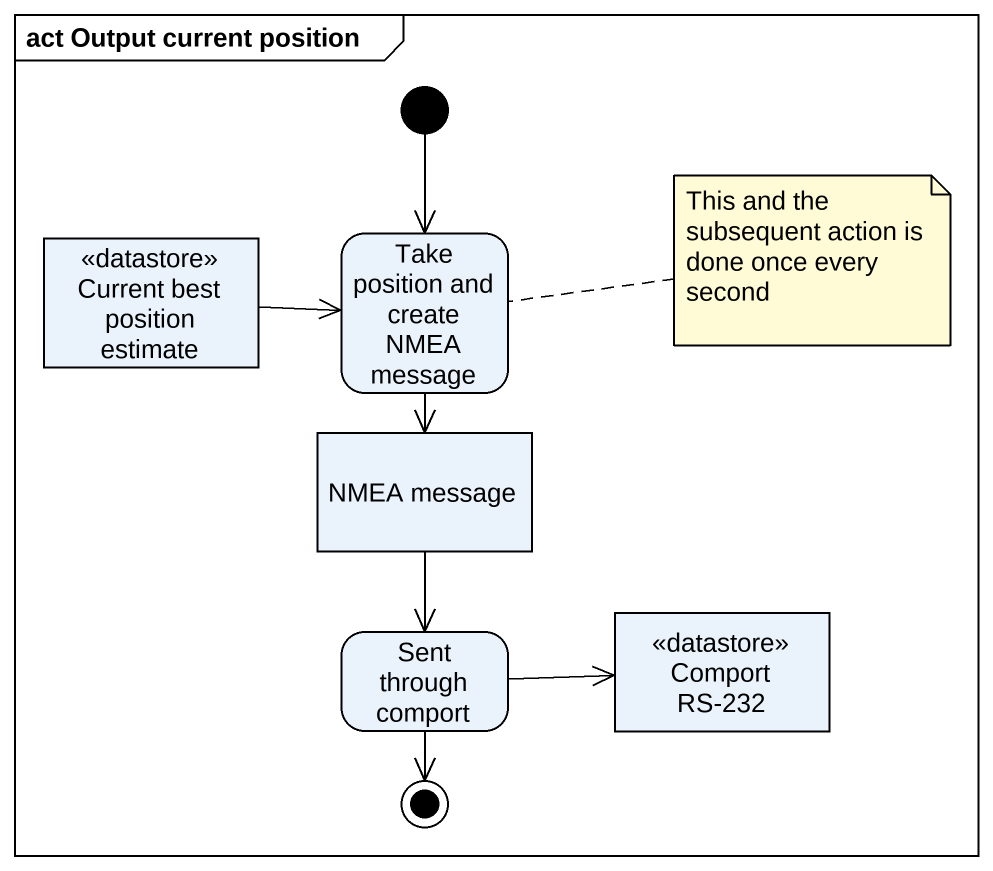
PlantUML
@startuml
mainframe act Output current position
hide empty description
state "Current best position estimate" as Current_best_position <<datastore>>
state "Take position and create NMEA message" as Take_position_and_create
state "NMEA message" as NMEA_message <<object>>
state "Sent through comport" as Sent_through_comport
state "Comport RS-232" as Comport_RS_232 <<datastore>>
[*] --> Take_position_and_create
Current_best_position -right-> Take_position_and_create
Take_position_and_create --> NMEA_message
NMEA_message --> Sent_through_comport
Sent_through_comport -right-> Comport_RS_232
Sent_through_comport --> [*]
note right of Take_position_and_create : This and the subsequent action is done once every second
@enduml
